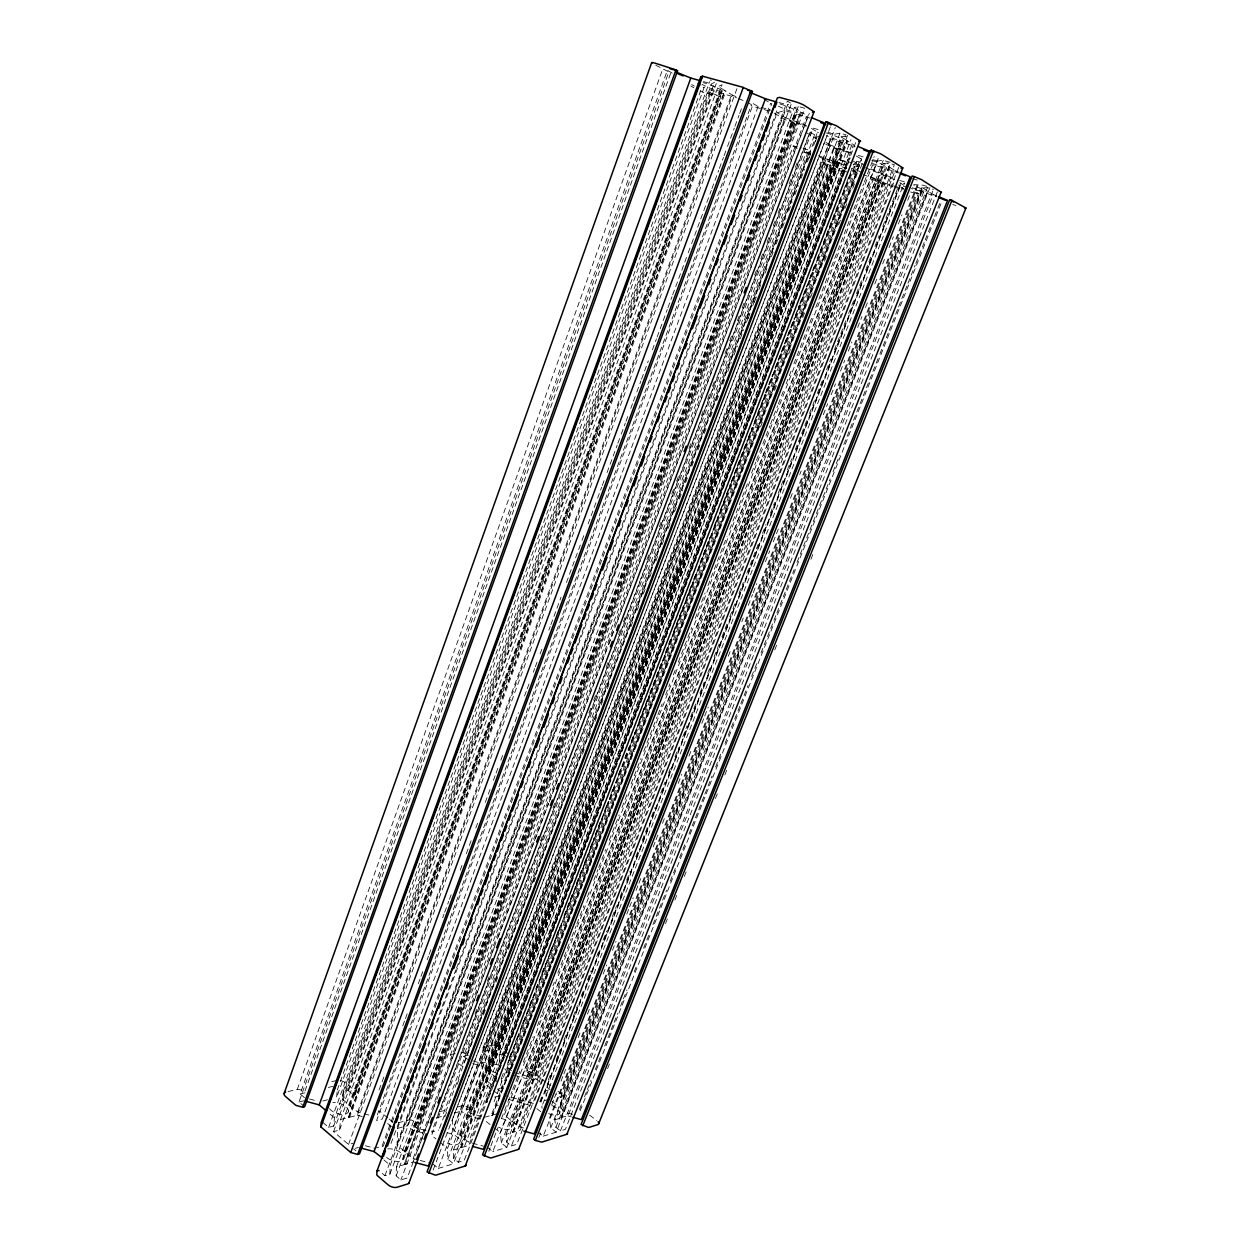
<?xml version="1.0" encoding="UTF-8"?>
<svg xmlns="http://www.w3.org/2000/svg" width="1250" height="1250" viewBox="0 0 1250 1250"><rect width="100%" height="100%" fill="white"/><g stroke="black" fill="none" stroke-linecap="round" stroke-linejoin="round"><path stroke-width="0.75" stroke-dasharray="5 3.75" d="M404.203 1164.625L800.703 111.672L404.203 1164.625L396.406 1166.953L396.141 1175.875L400.891 1179.938L407.203 1178L414.094 1159.734M418.438 1159.953L413.125 1158.531L404.484 1151.297L794.641 113.359L809.938 118.094M404.484 1151.297L397.078 1145.078L397.578 1128.391L777.203 112.734L784.562 110.547L794.641 113.359M389.875 1174.219L390.203 1165.297L787.5 104.875L791.406 103.656L389.875 1174.219L384.906 1175.703L378.812 1170.469M368.875 1115.078L357.672 1112.047L342.453 1099.297L343.188 1091.562L347.938 1090.438L353.516 1095.078L355.266 1094.656L355.5 1091.734A2.484 1.219 18.7 0 0 354.875 1090.672L345.25 1082.703A6.078 2.969 18.4 0 0 340.469 1080.516M340.562 1119.516L348.453 1117.516L724.844 90.547L718.156 86.516L340.562 1119.516L339.578 1130L333.578 1131.641L348.531 1144.484L353.125 1143.297M322.875 1122.453L328.641 1127.406L333.656 1126.109L334.484 1117.875L711.531 83.812L714.516 82.406L710.266 79.844M337.109 1091.875L336.531 1097.672L704.219 87.219L697.531 83.25M329.562 1108.781A10.422 5.234 18.5 0 0 339.312 1114.125A10.422 5.234 18.5 0 0 348.047 1112.469L722.172 91.094M348.359 1111.859L348.516 1110.828A10.422 5.234 18.5 0 0 339.859 1103.453L336.547 1102.703A10.422 5.234 18.5 0 0 332.859 1102.641M297.25 1089.469L662.578 69.422M304.469 1097.609L300.141 1093.922L667.391 70.266L672.938 73.531M304.625 1106.797L299 1101.969L668.609 72.391M337.297 1089.953L701.438 88.516L704.219 87.219M328.641 1127.406L709.594 81.688M343.188 1091.562L707.844 91.125L710.688 89.859L736.625 97.828M342.453 1099.297L710.688 89.859M333.656 1126.109L714.516 82.406M347.938 1090.438L711.891 93.531L707.844 91.125M333.578 1131.641L716.328 83.531M339.578 1130L722.047 84.781L718.156 86.516M349.484 1105.172L720.156 92.516M349.422 1105.797L720.375 92.406M353.516 1095.078L719.391 95.641L711.891 93.531M355.266 1094.656L720.891 96.516L719.391 95.641M348.453 1117.516L724.844 90.547M348.5 1116.906L349.641 1117.219L725.844 91.141L724.609 90.641M357.672 1112.047L731.203 95.609M349.641 1117.219L357.422 1115.234L732.438 95.109L725.844 91.141M348.531 1144.484L737.438 87.344M379.062 1089.969L384.469 1075.312M402.734 1025.859L404.766 1020.359M405.438 1018.531L408.141 1011.203M418.297 983.719L420.328 978.219M421 976.391L423.703 969.063M427.094 959.891L428.453 956.234M429.125 954.406L431.156 948.906M442.656 917.766L444 914.094M444.688 912.266L448.75 901.266M449.422 899.438L451.453 893.938M460.25 870.125L462.281 864.625M466.328 853.641L471.75 838.984M475.812 827.984L477.844 822.484M485.281 802.344L490.688 787.688M493.391 780.359L495.422 774.859M496.109 773.031L498.141 767.531M500.844 760.203L502.875 754.703M508.953 738.219L510.984 732.719M511.672 730.891L514.375 723.562M515.047 721.734L518.438 712.562M524.516 696.078L526.547 690.578M527.234 688.75L529.938 681.422M533.312 672.266L534.672 668.594M535.344 666.766L537.375 661.266M540.078 653.938L542.109 648.438M548.875 630.125L550.234 626.453M550.906 624.625L561.062 597.141M566.469 582.484L581.359 542.188M582.031 540.359L584.062 534.859M588.125 523.859L596.922 500.047M597.594 498.219L601.656 487.219M602.328 485.391L604.359 479.891M607.062 472.562L612.484 457.906M613.156 456.078L617.219 445.078M617.891 443.25L620.594 435.922M621.266 434.094L625.328 423.094M626.016 421.266L628.031 415.766M630.75 408.437L632.781 402.953M633.453 401.109L636.156 393.781M636.828 391.953L640.891 380.969M641.562 379.125L648.328 360.812M652.391 349.812L656.453 338.828M657.125 336.984L667.281 309.516M667.953 307.672L672.016 296.688M672.688 294.859L687.578 254.547M688.25 252.719L690.953 245.391M691.641 243.562L703.141 212.406M703.812 210.578L711.266 190.422M711.938 188.594L718.703 170.266M719.375 168.438L723.438 157.453M724.109 155.609L726.812 148.281M727.5 146.453L734.266 128.141M734.938 126.297L739 115.312M739.672 113.484L742.375 106.156M377.328 1114.875L751.438 104.656L747.453 102.25M758.125 106.531L382.281 1119L376.641 1120.438L753.359 103.672L758.125 106.531L770.734 110.078M382.094 1145.953L770.547 103.266L771.797 103.781L383.25 1146.25L374.25 1148.141L365.344 1145.75M391.016 1143.453L433.328 1030.203M436.062 1022.906L455.844 969.938M456.531 968.109L612.125 551.672M612.812 549.844L777.281 109.656M384.906 1175.703L787.328 101.094L791.406 103.656M397.078 1145.078L784.562 110.547M398.328 1122.766L409.094 1119.891L784.266 119.203M397.578 1128.391L407.312 1125.75L785.312 117.672L777.203 112.734M396.406 1166.953L794.281 107.656L798.25 106.469L804.797 108.281L400.891 1179.938M404.469 1151.953L794.938 113.281M396.141 1175.875L798.25 106.469M405.656 1152.266L796.234 113.797M403.656 1158.859L797.438 112.078M426.062 1130.594L416.859 1128.094L412.344 1124.391L418.219 1122.797L794.375 123.203L789.5 120.234L806.234 126.312M416.859 1128.094L795.578 121.953M404.219 1163.969L405.375 1164.281L801.672 112.266L800.406 111.75M450.234 1055.391L793.328 145.875L801.359 147.828M413.125 1158.531L806.391 116.656M435.828 1101.766L413.078 1161.984L405.375 1164.281M438.578 1094.469L808 116.219L801.672 112.266M417.547 1150.609L436.172 1101.297M436.859 1099.469L495.469 944.25M498.234 936.953L548.578 803.641M549.266 801.812L607.891 646.594M608.578 644.766L614.094 630.156M616.859 622.859L809.266 113.359M474.953 1014.109L477.031 1008.625M487.391 981.266L489.453 975.781M528.125 873.594L530.203 868.125M540.562 840.75L542.641 835.281M552.984 807.906L555.062 802.437M588.906 713.016L590.969 707.547M593.734 700.25L595.812 694.766M606.172 667.391L608.234 661.922M618.594 634.547L620.672 629.078M623.438 621.781L625.5 616.297M646.906 559.734L648.984 554.266M659.344 526.891L661.406 521.406M671.766 494.047L673.844 488.562M676.609 481.266L678.672 475.797M689.031 448.422L691.109 442.953M701.469 415.578L703.531 410.094M707.688 399.156L709.75 393.672M712.516 386.375L714.594 380.906M724.953 353.531L727.016 348.062M729.781 340.766L731.844 335.281M737.375 320.688L739.453 315.219M742.203 307.906L744.281 302.438M754.641 275.062L756.719 269.594M760.859 258.641L762.922 253.172M767.078 242.219L769.141 236.75M773.281 225.797L775.359 220.328M778.125 213.016L780.188 207.547M789.172 183.828L792.625 174.703M795.391 167.406L797.453 161.922M467.75 1059.5L463.562 1056.281L806.344 152.016L811.797 153.625M814.391 135.406L442.375 1116.266L436.719 1117.797L809.703 132.547L820.375 137.125M806.344 152.016L810.625 154.531L808.609 153.938L467.141 1053.922L462.109 1052.5A2.266 1.016 20.7 0 0 460.953 1052.344M463.875 1063.141L809.828 151.422L813.188 153.391M439.516 1128.25L817.531 132.156L811.578 128.5L431.594 1132.094L438.812 1130.078M444.75 1117L446.828 1111.547M457.203 1084.203L459.281 1078.734M483.5 1014.937L486.266 1007.641M495.953 982.125L498.734 974.828M508.422 949.312L511.188 942.016M534.016 881.875L536.094 876.406M582.453 754.281L584.531 748.812M588.688 737.875L590.766 732.406M594.906 721.469L596.984 716M601.141 705.062L603.219 699.594M607.375 688.656L609.453 683.188M630.891 626.688L632.969 621.219M637.125 610.281L639.203 604.812M643.359 593.875L645.422 588.406M649.578 577.469L651.656 572M655.812 561.062L657.891 555.594M662.031 544.656L664.109 539.188M668.266 528.25L670.344 522.781M674.5 511.844L676.562 506.375M679.344 499.094L682.797 489.969M685.562 482.688L687.641 477.219M691.797 466.281L693.875 460.812M698.016 449.875L700.094 444.406M704.25 433.469L706.328 428M710.469 417.062L712.547 411.594M716.703 400.656L718.781 395.188M722.938 384.25L725 378.781M727.781 371.5L731.234 362.375M734 355.094L737.469 345.969M740.234 338.688L743.688 329.562M746.453 322.281L749.922 313.172M752.688 305.875L756.141 296.766M758.922 289.469L760.984 284M765.141 273.062L767.219 267.594M771.375 256.656L773.453 251.188M776.219 243.906L779.672 234.781M782.438 227.5L785.906 218.375M788.672 211.094L792.125 201.969M794.906 194.688L798.359 185.578M801.125 178.281L804.594 169.172M807.359 161.875L810.812 152.766M813.578 145.469L817.047 136.359M748.078 318.688L750.156 313.219M754.312 302.281L756.391 296.812M809.031 158.188L811.109 152.703M815.266 141.766L817.344 136.297M433.109 1170.031L830.422 126.703M453.219 1117.453L825.5 139.875L830.578 138.891L855.172 146.344M483.141 1047.516L820.719 162.109L833.625 166.5L837.234 166.047L818.906 156.516M851.812 144.969L468.672 1142.156L452.828 1129.344L830.578 138.891M432.609 1163.75L438.25 1168.453L835.281 127.516M454.266 1113.047L461.344 1111.141L830.047 144.953L825.656 142.281M847.609 135.281L453.422 1163.781L447.797 1159.141L447.547 1148.391L834.594 134.234L840 133.125L846.078 134.859M508.719 1054.25L499.453 1047.266A5.422 2.375 21.2 0 0 492.219 1045.219L483.578 1047.188A2.219 0.984 21 0 0 483.109 1047.734L483.281 1050.219L484.812 1051.375L824.109 162.469M472.703 1060.891L480.984 1063.219L826.031 159.406M495.875 1077.234L481.156 1065.922L827.469 159.203L846.703 164.859L495.875 1077.234L496.312 1082.469M481.016 1116.312L470.469 1113.406L466.016 1109.875L833.875 147.281L851.625 153.828M447.797 1159.141L840 133.125M484.812 1051.375L489.781 1050.234L828.234 164.906M855.641 142.625L464.203 1160.469L458.406 1162.25L453.703 1158.391L453.453 1149.984L841.016 136.859L845.297 136.031L848.469 136.938M460.141 1135.25L840.375 141.688M460.172 1135.875L840.688 141.625M466.016 1109.875L471.438 1108.406L838.344 150.016L833.875 147.281M461.297 1136.188L841.922 142.141M470.469 1113.406L839.797 149M453.703 1158.391L845.297 136.031M489.125 1065.969L835.016 162.922A10.406 1.188 20.7 0 1 846.641 166.062M487.953 1071.141L836.359 161.812M488.984 1071.438L837.469 162.266M494.656 1097.078L500.016 1095.641L486.312 1085.016A2.516 1.156 21.3 0 1 485.641 1084.016L485.453 1081.328L838.797 159.547L852.156 162.719M460.641 1147.844L846.875 140.516L460.641 1147.844L453.453 1149.984M485.453 1081.328L486.922 1080.953L840.016 160.281L838.797 159.547M460.625 1147.219L461.719 1147.516L847.75 141.062L846.547 140.578M499.672 1061.469L499.078 1054.844L839.172 168.75L842.828 168.312M458.406 1162.25L850.953 139.656M499.078 1054.844L502.891 1053.953L842.313 170.609L839.172 168.75M486.766 1099.453L848.625 158.203L850.234 157.938L847.438 165.219M496.719 1077.016L486.922 1102.5L486.734 1099.688A2.359 1.109 21.5 0 1 487.219 1099.047L487.484 1098.984M499.531 1069.734L517.031 1024.234M519.828 1016.953L537.328 971.453M540.125 964.172L668.922 629.312M669.625 627.484L681.531 596.547M682.234 594.734L732.625 463.688M733.328 461.875L745.234 430.938M745.922 429.109L757.828 398.172M758.531 396.359L770.422 365.422M771.125 363.594L792.125 309M792.828 307.172L804.734 276.234M805.422 274.422L846.734 167.047M501.516 1078.047L503.625 1072.594M509.234 1058.031L511.328 1052.562M515.547 1041.641L517.641 1036.188M521.859 1025.266L525.359 1016.156M529.578 1005.234L531.672 999.781M535.891 988.859L537.984 983.391M541.844 973.188L545.703 963.375M549.906 952.453L552.016 947M556.219 936.078L559.734 926.969M563.938 916.047L566.047 910.594M567.094 907.687L569.188 902.234M570.25 899.672L572.359 894.203M576.562 883.281L581.812 869.484M584.281 863.266L586.391 857.797M590.594 846.875L594.109 837.781M595.125 834.906L600.422 821.391M604.625 810.469L606.734 805.016M610.938 794.094L614.438 784.984M618.656 774.062L620.75 768.609M624.969 757.688L628.781 747.578M631.281 741.297L634.781 732.203M639 721.281L641.406 714.828M642.109 713.016L644.203 707.547M645.312 704.891L648.812 695.797M649.812 693L658.234 671.172M659.328 668.484L661.438 663.031M665.641 652.109L670.844 638.422M673.359 632.078L675.75 625.688M676.453 623.859L678.562 618.406M679.672 615.703L683.469 605.672M685.984 599.312L692.578 582.016M693.703 579.297L695.812 573.828M700.016 562.922L709.844 537.438M714.047 526.516L717.812 516.516M720.359 510.125L730.438 483.766M731.141 481.953L747.266 440.094M748.422 437.312L752.172 427.359M754.734 420.937L759.891 407.344M761.047 404.547L764.797 394.609M765.484 392.797L767.594 387.344M768.75 384.531L772.5 374.609M775.062 368.141L794.234 318.203M795.406 315.359L799.141 305.469M799.844 303.641L801.953 298.188M803.125 295.328L806.859 285.453M809.438 278.953L814.563 265.438M817.156 258.922L819.469 252.703M820.172 250.875L841.203 196.297M843.812 189.75L853.625 164.281L860.437 166.281M509.656 1057.672L514.562 1044.938M517.375 1037.656L519.484 1032.203M520.172 1030.375L532.094 999.453M532.797 997.625L544.719 966.703M545.422 964.875L557.344 933.938M558.047 932.125L561.547 923.031M564.359 915.75L591.703 844.781M592.406 842.969L603.625 813.859M606.422 806.578L608.531 801.125M609.234 799.297L850.453 173.375M507.828 1062.953L519.766 1032.016M520.469 1030.188L527.484 1011.984M528.188 1010.172L532.391 999.234M533.094 997.422L540.109 979.219M540.812 977.391L552.734 946.453M553.438 944.625L561.859 922.781M562.562 920.969L574.484 890.016M575.188 888.188L587.125 857.25M587.828 855.422L608.875 800.812M609.578 798.984L616.594 780.781M617.281 778.969L621.5 768.047M622.203 766.219L629.219 748.016M629.922 746.203L663.594 658.812M664.297 657L697.969 569.609M698.672 567.797L752.703 427.609M753.406 425.797L841.812 196.406M842.516 194.594L850.922 172.75M511.594 1070.516L506.484 1067.125L608.984 801.172M609.688 799.344L851.922 170.891L858.344 172.922M506.453 1072.562L854.484 170.312M484.531 1117.281L491.219 1115.406L860.469 158.562L855.016 155.203M492.266 1115.688L861.594 159.031L492.266 1115.688L491.219 1115.406M498.859 1088.562L501.984 1087.719L501.188 1078.719L507.453 1077.125L857.578 170.281L852.422 167.188L857.453 166.594L853.625 164.281M498.25 1101.156L860.312 163.406L865.531 164.938M508.406 1076.875L582.891 884.016M583.594 882.188L634.188 751.188M634.891 749.359L646.828 718.438M647.531 716.609L858.359 170.75L857.578 170.281M760.547 426.828L762.656 421.375M774.609 390.422L776.719 384.969M788.672 354.031L790.781 348.562M802.734 317.625L804.844 312.156M810.469 297.594L812.578 292.141M824.547 261.188L826.656 255.734M838.609 224.781L840.719 219.328M844.938 208.406L847.047 202.938M852.672 188.375L854.781 182.922M860.406 168.359L862.516 162.891L856.688 161.188L493.813 1102.359L498.219 1105.797M488.781 1151.297L490.188 1147.656M490.906 1145.844L497.938 1127.656M501.469 1118.562L507.109 1104.016M507.812 1102.203L512.031 1091.297M512.734 1089.469L519.781 1071.281M523.312 1062.188L528.953 1047.641M529.656 1045.828L533.172 1036.734M537.406 1025.828L541.625 1014.906M542.328 1013.094L549.375 994.906M552.906 985.812L554.312 982.188M557.828 973.094L563.469 958.547M564.172 956.719L571.219 938.531M571.922 936.719L576.156 925.812M576.859 923.984L583.906 905.797M587.422 896.719L589.547 891.25M593.766 880.344L598 869.438M598.703 867.609L605.75 849.438M609.266 840.344L614.906 825.797M615.609 823.969L619.141 814.875M621.953 807.609L627.594 793.062M631.109 783.969L640.984 758.5M643.797 751.234L649.438 736.688M650.141 734.859L657.188 716.688M657.891 714.859L662.109 703.953M665.641 694.859L669.859 683.953M673.391 674.859L675.5 669.406M678.328 662.125L683.953 647.578M684.656 645.766L691.703 627.578M695.234 618.484L705.094 593.016M707.922 585.75L713.547 571.203M714.25 569.391L726.938 536.656M729.75 529.375L735.391 514.828M736.094 513.016L748.078 482.094M751.594 473L755.828 462.094M756.531 460.281L769.922 425.719M770.625 423.906L777.672 405.719M778.375 403.906L783.312 391.172M786.125 383.891L791.062 371.172M793.875 363.891L799.516 349.344M800.219 347.531L812.906 314.797M815.719 307.516L855.875 203.859M856.578 202.047L863.625 183.859M864.344 182.047L874.203 156.578M487.25 1147.188L492.812 1151.656L879.422 155.344M506.812 1147.359L501.281 1142.938L500.437 1132.781L877.562 161.016L883.25 160.312L890.656 162.438L506.812 1147.359L492.812 1151.656M531.156 1075.297L525.672 1071.156L871.891 179.406L879.031 181.531L531.156 1075.297L527.406 1076.266L514.312 1072.578M525.672 1071.156L527.062 1070.797L873.031 180.094L871.891 179.406M501.281 1142.938L883.25 160.312M527.406 1076.266L875.953 179.688L863.641 174.688M506.094 1134.328L883.672 163.516L888.172 162.984L894.344 164.766L511.406 1145.938L506.781 1142.266L506.094 1134.328L512.734 1132.344L889.016 166.859L883.672 163.516M523.531 1127.984L519.984 1127.016L511.625 1121.031L882.516 167.562L898.547 172.969M512.719 1121.328L883.687 168.031M511.531 1127.484L885.531 166.812A11.172 1.375 20.5 0 0 871.844 160.344M545.594 1082L533.219 1072.703L879.734 182.766L892.391 186.547M506.781 1142.266L888.172 162.984M514.594 1075.312L531.234 1079.984L881.344 181.078L867.031 175.266M512.672 1131.766L513.734 1132.047L889.828 167.359L888.688 166.891M531.234 1079.984L535.859 1078.844L885.141 183.359L881.344 181.078M519.984 1127.016L893.312 170.844M889.828 167.359L895.109 170.656L520.297 1130.094L513.734 1132.047M898.641 167.469L516.781 1144.297L511.406 1145.938M539.781 1101.812L542.625 1094.547M548.328 1080.016L551.172 1072.75M556.141 1060.047L560.422 1049.141M563.969 1040.062L566.109 1034.609M573.234 1016.453L577.5 1005.547M581.062 996.469L583.188 991.031M587.453 980.125L591.016 971.047M596.703 956.516L599.562 949.25M603.109 940.172L606.672 931.094M612.359 916.562L616.641 905.656M620.188 896.578L622.328 891.125M626.594 880.234L630.156 871.156M635.844 856.625L638.703 849.359M642.25 840.266L647.953 825.75M651.5 816.656L655.062 807.578M660.75 793.047L665.031 782.156M668.578 773.078L670.719 767.625M674.984 756.719L678.547 747.641M682.812 736.75L687.078 725.844M690.641 716.766L696.344 702.234M699.891 693.156L704.172 682.25M707.719 673.172L709.859 667.734M714.125 656.828L719.109 644.109M721.953 636.844L726.938 624.141M729.781 616.875L735.469 602.344M739.031 593.266L743.297 582.359M746.859 573.281L752.547 558.75M753.266 556.938L758.25 544.219M762.516 533.328L766.078 524.234M770.344 513.344L774.609 502.453M778.172 493.359L783.859 478.828M787.422 469.75L791.688 458.859M795.25 449.781L800.938 435.25M801.656 433.422L806.641 420.719M809.484 413.453L814.469 400.734M817.313 393.469L823 378.938M826.562 369.859L830.828 358.969M834.391 349.875L840.078 335.344M840.797 333.531L845.781 320.812M848.625 313.547L853.609 300.844M856.453 293.578L862.141 279.047M865.703 269.969L871.391 255.437M874.953 246.359L879.219 235.453M882.781 226.375L888.469 211.844M889.188 210.031L899.141 184.594M540.719 1101.547L900.938 183.219L540.781 1102.094L546.844 1099.844M546.359 1096.25L545.609 1090.859L900.078 186.641L905.562 186.297M542.719 1104.266L904.016 183.375M538.844 1137.5L540.984 1132.047M551.703 1104.812L553.844 1099.359M554.562 1097.547L556.703 1092.094M561 1081.203L563.141 1075.75M563.859 1073.938L566 1068.484M578.156 1037.609L580.297 1032.172M587.453 1014L589.594 1008.562M603.172 974.047L606.75 964.969M612.469 950.438L616.031 941.359M626.766 914.125L628.906 908.672M629.625 906.859L633.188 897.781M636.047 890.516L638.203 885.063M638.906 883.25L641.062 877.797M653.203 846.922L655.359 841.469M656.062 839.656L658.219 834.203M662.5 823.312L664.641 817.859M678.219 783.359L681.797 774.281M688.953 756.109L691.094 750.672M701.812 723.422L703.953 717.984M704.672 716.156L708.25 707.078M728.266 656.234L730.406 650.781M741.844 621.719L743.266 618.094M748.281 605.375L752.562 594.484M753.281 592.672L756.859 583.578M765.438 561.797L769.719 550.891M773.297 541.812L779.016 527.281M790.453 498.219L792.594 492.781M799.75 474.609L801.172 470.984M816.891 431.031L818.328 427.391M823.328 414.687L827.625 403.781M831.188 394.703L835.484 383.812M840.484 371.094L844.781 360.203M848.344 351.125L851.922 342.047M857.641 327.516L861.938 316.609M865.5 307.531L867.656 302.078M874.797 283.922L876.938 278.469M882.656 263.953L884.797 258.5M889.094 247.594L893.375 236.703M898.391 223.984L901.953 214.906M907.672 200.375L910.531 193.109M916.906 185.547L549.391 1118.328L550.719 1127.969L556.172 1132.172L930.047 187.281L922.844 185.172L913.75 184.625M537.75 1131.891L543.219 1136.156L919.031 182.609M561.875 1097.047L561.047 1093.641L915.922 193.547L918.344 193.578L561.875 1097.047L560.5 1097.438L556.266 1094.25M560.5 1097.438L917.234 192.906L911.719 191.266M550.719 1127.969L922.844 185.172M572.516 1114.375L567.516 1112.984L559.328 1107.266L920.906 191.344L936.75 196.766M937.359 191.891L565.406 1129.328L560.438 1130.859L555.875 1127.359L554.797 1119.828L922.734 187.922L927.422 187.641L933.422 189.422M560.359 1107.562L922.016 191.797M548.547 1113.547A9.516 4.375 22.6 0 0 559.562 1113.406L924.094 190.828A10.719 1.266 20.4 0 0 913.797 185.656M555.875 1127.359L927.422 187.641M560.969 1118L927.641 191L560.969 1118L554.797 1119.828M560.438 1130.859L932.703 191.234M560.875 1117.438L567.984 1115.906L933.234 194.484L927.297 191.016M579.484 1109.406L581.641 1103.984M584.531 1096.734L586.688 1091.297M587.406 1089.484L591.016 1080.422M595.328 1069.562L600.375 1056.875M604.703 1046L613.344 1024.266M614.062 1022.453L617.672 1013.406M620.547 1006.156L622.703 1000.719M623.422 998.906L627.031 989.844M634.234 971.734L636.391 966.297M643.594 948.188L649.359 933.687M652.953 924.625L658.719 910.141M659.438 908.328L666.641 890.219M670.25 881.156L676.016 866.656M679.609 857.609L685.375 843.109M688.984 834.047L694.734 819.562M695.453 817.75L704.109 796.016M704.828 794.203L712.031 776.078M715.625 767.031L721.391 752.531M725 743.469L730.75 728.984M731.469 727.172L740.125 705.438M740.844 703.625L748.047 685.5M751.641 676.438L757.406 661.953M761.016 652.891L766.766 638.406M767.5 636.594L776.141 614.844M776.859 613.031L785.5 591.297M786.219 589.484L794.141 569.562M797.031 562.312L830.156 478.984M833.047 471.734L839.531 455.438M843.844 444.562L879.141 355.797M879.859 353.984L888.516 332.25M889.234 330.438L897.875 308.688M898.594 306.875L907.234 285.141M907.953 283.328L915.156 265.219M915.875 263.406L924.531 241.672M925.25 239.859L933.891 218.109M934.609 216.297L939.656 203.625M580.125 1110.812L942.172 200.672M607.562 1068.656L609.734 1063.219M665.469 923.625L667.641 918.188M674.875 900.062L677.047 894.609M684.281 876.484L686.453 871.047M715.406 798.531L717.578 793.094M724.812 774.969L726.984 769.531M774.766 649.875L776.938 644.438M810.953 559.234L813.125 553.797M722.094 91.266L721.953 91.344A11.875 1.547 21.3 0 1 710.078 88.125L706.438 86.578A11.875 1.547 21.3 0 1 702.062 84.359M720.891 96.516L705.781 93.172A6.891 0.859 21.3 0 1 700.172 91.156M438.25 1168.453L453.422 1163.781M543.219 1136.156L556.172 1132.172M461.719 1147.516L468.828 1145.406L853.516 144.672L847.75 141.062M545.609 1090.859L548.594 1090M492.234 1115.125L497.188 1113.734M355.234 1148.344L358.562 1147.422M409.094 1119.891L409.391 1119.812A2.5 1.234 20.1 0 1 410.969 1119.922L418.219 1122.797M439.234 1111.859L446.547 1109.906M457.5 1106.984L462.969 1105.531A2.406 1.156 21.1 0 1 464.453 1105.641L471.438 1108.406M322.766 1100.969L327.516 1099.828M480.984 1063.219L494.469 1060L493.922 1053.391L489.781 1050.234M299 1101.969L304.031 1100.781M300.141 1093.922L304.969 1092.812M328.344 1087.422L333 1086.359M463.562 1056.281L468.687 1055.094M288.047 1091.562L297.578 1089.391A2.547 1.266 17.5 0 1 299.234 1089.531L304.984 1091.094L670.781 72.922L653.016 63.813M331.781 1081.641L337.016 1080.438M455.172 1053.625L451.656 1054.422A5.625 2.547 20.6 0 0 451.781 1058.25M818.422 132.703L817.531 132.156M882.516 167.562L872.641 164.812L504.375 1114.797L511.625 1121.031M920.906 191.344L911.266 188.609M420.219 1160.438L430.828 1163.281M309.516 1098.984L317.922 1101.266M472.391 1143.156L483.531 1146.188M357.422 1115.234L364.406 1117.125M423.031 1133L412.719 1130.219L407.312 1125.75M479.328 1118.844L466.688 1115.391L461.344 1111.141M703.484 81.578L711.531 83.812M778.938 102.5L787.5 104.875M508.469 1099.391L532.109 1105.953M567.984 1115.906L571.328 1116.844M527.062 1070.797L533.219 1072.703M472.859 1063.594L481.156 1065.922M768.844 110.953L751.328 105.875M785.312 117.672L809.703 126.734M818.078 129.547L813.125 128.141L431.609 1135.328L436.031 1138.953M827.938 132.344L834.594 134.234M794.375 123.203L784.766 119.484L772.281 111.922M830.047 144.953L854.891 154.25M858.281 155.438L864.703 157.297M872.688 159.609L877.562 161.016M838.344 150.016L824.078 143.391M912.484 178.672L917.922 180.25M803.109 148.344L810.203 150.531M853.969 163.25L859.359 164.828L852.031 160.375M840.016 160.281L847.297 162.422L492.484 1085.25L486.922 1080.953M899.703 180.484L904.406 181.859M842.313 170.609L849.297 172.688M885.141 183.359L903.656 188.859L900.078 186.641M844.516 172.281L830.953 167.906L820.75 162.188M894.203 187.078L903.25 189.766M910.484 191.922L915.922 193.547M952.719 204.516L956 205.484M879.734 182.766L873.031 180.094M870.641 169L894.844 178.859M933.234 194.484L936.828 195.953M865.547 167.781L894.844 179.703L533.578 1103.547L506.391 1095.984L497.312 1088.969M899.859 182.781L900.938 183.219M818.547 155.562L827.469 159.203M808.609 153.938L801.594 150.984M732.438 95.109L735.938 96.531M738.422 98.562L743.844 100.781M895.109 170.656L898.453 172.031M860.469 158.562L861.594 159.031M690.828 86L693.828 87.766M797.172 148.375L793.344 145.984M691.672 84.547L694.328 86.109M858.359 170.75L862.172 173.047M875.953 179.688L879.031 181.531M806.281 132.578L815.984 138.469M917.234 192.906L918.344 193.578M764.016 99.25L768.906 102.266M900.609 183.25L903.906 185.281M794.281 107.656L800.703 111.672M841.016 136.859L846.875 140.516M922.734 187.922L927.641 191M547.141 1083.172L550.234 1085.5M557.953 1091.312L561.047 1093.641M589.609 1115.156L596.781 1120.547M502.891 1053.953L506.922 1057M535.859 1078.844L541.547 1083.141M547.234 1087.422L550.078 1089.578M552.141 1101.312L559.328 1107.266M536.797 1108.656L541.078 1111.938M458.484 1063.438L461.156 1065.516A2.484 1.141 20.7 0 0 462.547 1066.203M486.188 1121.484L490.531 1124.938M494.594 1128.141L500.437 1132.781M440.125 1142.312L447.547 1148.391M387.703 1117.891L380.672 1112.062A2.516 1.25 19.4 0 0 379 1111.219M389.109 1119.047L394.734 1123.719M387.625 1123.438L391.625 1126.781M330.219 1114.25L334.484 1117.875M383.938 1159.969L390.203 1165.297M353.578 1148.812L355.953 1150.844M722.141 90.984L722.172 91.078A11.875 1.547 21.3 0 0 714.797 86.719A11.875 1.547 21.3 0 0 703.078 82.656M452.531 1119.266L452.828 1129.344M504.828 1068.797A9.266 4.172 21.4 0 1 503 1074.406M497.031 1073.453A9.266 4.172 21.4 0 1 489.172 1065.859A9.266 4.172 21.4 0 1 500.234 1065.797M924.078 190.859A10.719 1.266 20.4 0 1 912.344 187.781M904.641 184.125A10.719 1.266 20.4 0 1 904.656 183.188M851.656 168.266A10.406 1.188 20.7 0 1 851.625 170.062M846.656 168.562A10.406 1.188 20.7 0 1 835 162.984M826.359 132.953A11.656 1.5 20.7 0 1 840.672 138.516A11.656 1.5 20.7 0 1 840.875 140.703A11.656 1.5 20.7 0 1 826.625 135.719M885.531 166.797A11.172 1.375 20.5 0 1 871.562 163.016M779.891 103.938A12.219 1.641 21 0 1 795.078 110.062A12.219 1.641 21 0 1 793.734 111.922A12.219 1.641 21 0 1 778.297 106.125M551.844 1105.484A9.516 4.375 22.6 0 1 559.562 1113.406M542.156 1108.25A9.516 4.375 22.6 0 1 542.125 1105.828M446.969 1132.812A10.25 5.109 21 0 1 458.688 1138.516A10.25 5.109 21 0 1 456.391 1144.656A10.25 5.109 21 0 1 443.875 1141.094M501.391 1118.438A9.875 4.719 21.9 0 1 511.641 1127.234A9.875 4.719 21.9 0 1 498.672 1127.172M387.641 1148.891A10.688 5.531 20 0 1 401.781 1153.672A10.688 5.531 20 0 1 400.047 1161.25A10.688 5.531 20 0 1 385.828 1156.812"/><path stroke-width="1.5" d="M408.859 1183.234L814.047 111.719L804.609 105.594A7.578 1.062 20.9 0 0 794.812 101.562L779.641 97.391L777.406 97.828L376.969 1171.016L376.797 1174.453A2.688 1.422 19.8 0 0 377.484 1175.703L388.156 1184.891A6.609 3.531 20.1 0 0 397.109 1187.25L408.141 1183.797A2.672 1.422 20.4 0 0 408.906 1182.953M598.688 1123.766L965.938 208.016L951.938 200.359L949.734 199.703L581.047 1124.516L587.844 1127.203A2.344 1.078 23.4 0 0 589.328 1127.281L597.578 1124.703A5.688 2.594 23.5 0 0 598.109 1121.812M284.109 1093.516L651.688 62.625M285.625 1092.141A6.297 3.156 17.3 0 0 285.484 1096.438L295.203 1104.812A2.578 1.312 17.5 0 0 296.906 1105.656L302.75 1107.25L675.969 69.875L654.328 62.922A7.187 0.938 21.6 0 0 652 63.125M675.969 69.875L677.578 70.828L304.625 1106.797L302.75 1107.25M330.922 1098.047L326.266 1110.891L319.219 1104.891L690.812 78.062L700.375 80.719L695.047 95.375M700.812 76.719L321.016 1122.938L320.938 1126.984L350.734 1152.484L357.672 1154.438L359.516 1153.906L752.469 91.484L742.266 87.109L702.609 76.203L700.812 76.719L702.406 77.672M333.594 1090.719L340.906 1070.562M343.578 1063.219L350.891 1043.062M353.562 1035.734L360.875 1015.562M363.547 1008.234L372.203 984.406M374.859 977.078L382.188 956.906M384.844 949.578L392.172 929.422M394.828 922.078L402.156 901.922M404.812 894.594L412.141 874.422M414.797 867.094L423.453 843.266M424.781 839.594L433.437 815.766M434.766 812.094L443.422 788.266M446.078 780.938L453.406 760.781M456.078 753.438L463.391 733.281M466.062 725.953L473.375 705.781M476.047 698.453L484.688 674.625M486.031 670.953L494.688 647.125M496.016 643.453L504.672 619.625M506 615.969L514.656 592.141M517.312 584.797L524.641 564.641M527.297 557.312L535.953 533.469M537.281 529.812L545.938 505.984M547.266 502.312L555.922 478.484M557.25 474.812L565.906 450.984M567.234 447.328L575.891 423.5M577.219 419.828L585.875 396M588.547 388.672L597.188 364.844M598.531 361.172L607.172 337.344M608.516 333.672L617.156 309.844M618.5 306.172L627.141 282.344M628.484 278.688L637.141 254.859M638.469 251.188L648.453 223.688M649.781 220.031L658.438 196.203M659.766 192.531L668.422 168.703M669.75 165.031L678.406 141.203M679.734 137.531L688.391 113.703M689.719 110.047L693.047 100.875M320.938 1126.984L702.609 76.203M350.734 1152.484L743.281 87.422M357.672 1154.438L750.922 90.531M382.719 1158.234L374.062 1151.562L765.438 98.75L776.922 102.109L774.891 107.594M381.516 1157.906L775.625 101.578M383.406 1156.406L385.438 1150.922M387.469 1146.109L394.312 1127.172M396.344 1122.344L398.406 1116.203M399.766 1112.547L401.813 1107.078M403.859 1102.219L405.906 1096.109M407.266 1092.453L409.312 1086.969M411.359 1082.109L413.406 1076.016M414.766 1072.359L416.812 1066.875M418.875 1062L420.906 1055.906M422.281 1052.25L425.688 1043.125M431.141 1028.5L433.188 1023.016M438.641 1008.406L440.688 1002.922M446.172 988.859L448.187 982.828M453.688 968.75L458.453 955.937M462.563 944.969L464.562 938.969M470.062 924.859L472.062 918.875M477.578 904.75L479.562 898.766M480.922 895.109L482.969 889.641M485.078 884.625L488.438 875.016M489.797 871.359L491.844 865.875M493.891 860.406L495.937 854.922M497.297 851.266L499.344 845.781M501.391 840.297L503.438 834.812M504.797 831.156L506.844 825.688M508.891 820.203L510.938 814.719M512.297 811.063L518.438 794.625M521.172 787.312L523.219 781.828M528.766 767.609L530.719 761.734M536.281 747.484L539.688 738.344M543.781 727.375L548.453 714.219M552.656 703.609L554.594 697.781M560.172 683.484L562.094 677.672M567.547 663.062L569.594 657.578M570.953 653.922L573 648.438M575.047 642.969L581.875 624.688M583.922 619.203L585.969 613.734M587.328 610.078L589.375 604.594M591.422 599.109L593.469 593.625M594.828 589.969L596.875 584.484M602.484 570.125L607.109 557.078M610 550.016L613.25 540.641M618.859 526.234L620.75 520.547M626.375 506.125L628.25 500.437M633.891 486.016L637.109 476.688M641.391 465.891L644.609 456.594M650.078 441.969L652.125 436.484M657.578 421.875L659.625 416.391M665.078 401.766L667.125 396.297M668.484 392.641L670.531 387.156M672.578 381.672L674.625 376.188M677.359 368.875L679.406 363.406M684.859 348.781L687.125 343.391M692.359 328.688L697.125 315.891M699.859 308.578L704.641 295.797M708.734 284.828L710.766 279.344M716.234 264.734L718.281 259.25M723.734 244.641L727.141 235.5M731.234 224.531L734.641 215.391M740.094 200.781L742.141 195.297M747.609 180.688L749.656 175.203M755.109 160.578L757.156 155.094M758.797 151.391L760.844 145.906M762.609 140.484L764.656 135M766.016 131.344L769.422 122.203M416.547 1159.438L418.625 1153.953M424.141 1139.359L426.203 1133.891M430.344 1122.938L432.406 1117.469M437.922 1102.875L440 1097.406M476.547 1000.703L478.609 995.234M490.344 964.219L492.406 958.75M496.547 947.797L499.984 938.672M536.547 841.984L538.609 836.5M550.328 805.484L552.406 800.016M556.531 789.078L558.609 783.594M610.328 646.766L612.391 641.297M616.531 630.344L618.594 624.875M684.109 451.547L686.188 446.078M744.109 292.828L746.172 287.344M860.5 141.078L836.438 125.766L826.156 121.75L427.031 1171.891L434.656 1174.938A2.625 1.359 21 0 0 436.297 1175.016L465.531 1165.906A2.562 1.312 21.6 0 0 466.094 1165.141M428.797 1173.375L828.562 122.422M465.234 1165.984L860 140.656M872.484 152.047L869.359 151.156L483.422 1149.359L472.469 1146.391M902.828 167.859L880.906 153.906L871.094 150.109L482.484 1154.844L489.797 1157.75A2.516 1.25 22 0 0 491.344 1157.844L518.312 1149.438A2.469 1.203 22.4 0 0 518.797 1148.734M484.219 1156.25L873.438 150.766M518.781 1149L902.828 167.906L900.938 168.141M567.547 1133.531A2.375 1.109 23.1 0 1 567.125 1134.203L542.172 1141.984A2.422 1.156 22.8 0 1 540.703 1141.891L535.359 1140.438L914.391 176.641L921.594 179.672L941.484 192.453M566.875 1134.281L941.156 192.078M582.734 1125.797L951.938 200.359M965.938 208.016L964.438 207.938M860.484 141.141L858.703 141.469M813.969 111.766L812.375 112.203M376.969 1171.016L378.812 1170.469M360.281 1147.891L374.062 1151.562M414.781 1162.438L428.391 1166.078L824.672 123.078L811.328 117.594M305.719 1101.234L319.219 1104.891M523.781 1131.047L534.25 1133.922L910.172 176.812L900.125 172.703M669.922 68.719L677.578 70.828M747.578 90.141L752.469 91.484M572.984 1117.297L581.344 1119.625L947.609 200.344L938.625 196.688M914.391 176.641L912.125 175.984L533.656 1139.094L535.359 1140.438M938.547 197.484L945.703 200.406M675.922 71.969L690.812 78.062M858.797 146.828L869.359 151.156M678.188 73.906L683.141 75.938M863.562 149.781L868.594 151.828M900.281 173.688L905.516 175.812M750.203 92.5L765.438 98.75M820.547 122.453L825.844 124.625M826.156 121.75L831.109 124.875M871.094 150.109L874.109 152M949.734 199.703L953.531 202.094"/></g></svg>
